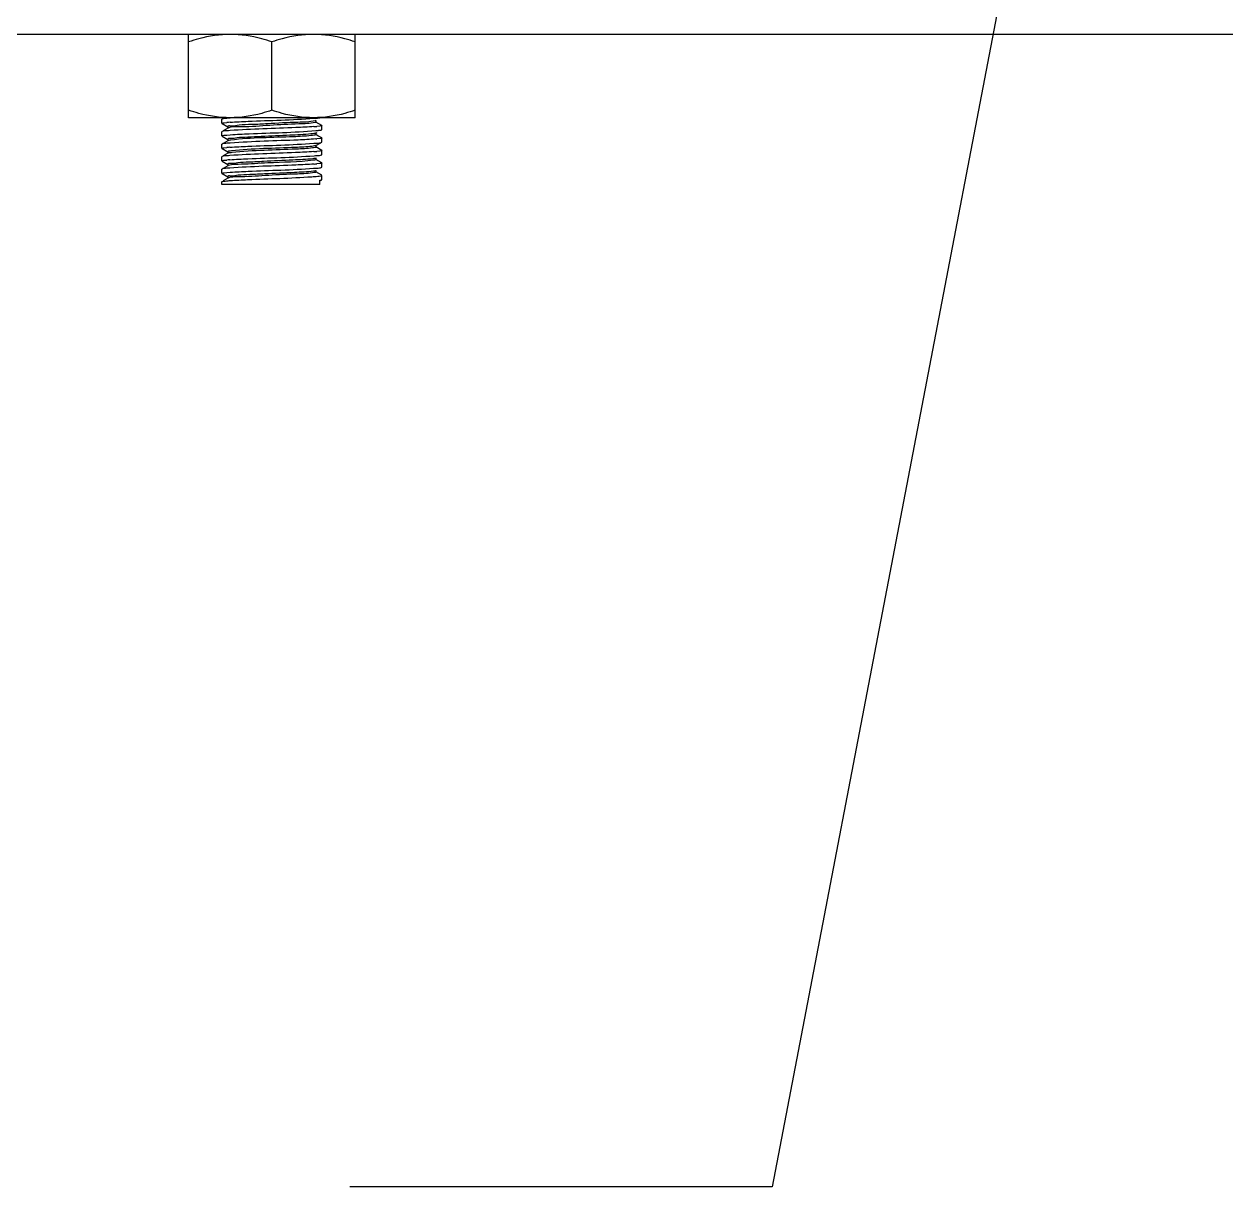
# Model space of a CAD drawing. Extents: x 1680110 to 2699828, y 269661 to 891349.
# Drawn here: x 2392191 to 2392848, y 722021 to 722657 of the extents above; entities that cross this region are included whole.
import ezdxf

# ---------------------------------------------------------------- set-up
doc = ezdxf.new("R2010")
doc.units = 0
doc.header["$LTSCALE"] = 1000
doc.header["$MEASUREMENT"] = 0
doc.layers.add('02___PRT_ALL_AXES', color=7, linetype='Continuous')

msp = doc.modelspace()

# ---------------------------------------------------------------- linework, layer by layer
at = {"color": 7, "linetype": 'Continuous'}
for p, q in [((2394739.34, 722650.88), (2392007.36, 722650.88)), ((2392298.83, 722604.6), (2392298.77, 722604.52)), ((2392298.77, 722602.24), (2392298.77, 722604.52)), ((2392300.14, 722605.35), (2392299.41, 722604.93)), ((2392299.9, 722602.56), (2392301.45, 722602.73)), ((2392303.29, 722605.15), (2392303.08, 722605.14)), ((2392350.18, 722603.75), (2392349.74, 722603.61)), ((2392353.34, 722601.18), (2392350.18, 722603.01)), ((2392350.25, 722602.93), (2392350.25, 722603.84)), ((2392298.83, 722597.77), (2392298.77, 722597.69)), ((2392298.77, 722595.41), (2392298.77, 722597.69)), ((2392298.83, 722602.17), (2392302, 722600.34)), ((2392302, 722599.6), (2392299.41, 722598.1)), ((2392299.94, 722595.73), (2392301.44, 722595.9)), ((2392301.44, 722595.9), (2392303.34, 722596.05)), ((2392301.92, 722600.42), (2392301.92, 722599.51)), ((2392302.08, 722599.63), (2392302, 722599.6)), ((2392350.18, 722596.92), (2392349.96, 722596.84)), ((2392350.12, 722598.29), (2392350.26, 722598.3)), ((2392350.18, 722596.92), (2392350.83, 722597.3)), ((2392351.29, 722595.54), (2392350.18, 722596.18)), ((2392350.25, 722596.1), (2392350.25, 722597.01)), ((2392352.31, 722600.8), (2392350.72, 722600.62)), ((2392353.34, 722598.75), (2392353.41, 722598.83)), ((2392353.41, 722598.83), (2392353.41, 722601.11)), ((2392298.83, 722590.94), (2392298.77, 722590.86)), ((2392298.77, 722588.58), (2392298.77, 722590.86)), ((2392298.83, 722595.34), (2392302, 722593.51)), ((2392302, 722592.77), (2392299.41, 722591.27)), ((2392301.92, 722593.59), (2392301.92, 722592.68)), ((2392350.18, 722590.09), (2392352.88, 722591.65)), ((2392353.34, 722587.52), (2392350.18, 722589.35)), ((2392350.25, 722589.27), (2392350.25, 722590.18)), ((2392352.61, 722594.01), (2392350.59, 722593.78)), ((2392353.34, 722594.35), (2392351.29, 722595.54)), ((2392353.34, 722591.92), (2392353.41, 722592)), ((2392353.41, 722592), (2392353.41, 722594.28)), ((2392298.83, 722584.11), (2392298.77, 722584.03)), ((2392298.77, 722581.75), (2392298.77, 722584.03)), ((2392298.83, 722588.51), (2392302, 722586.68)), ((2392302, 722585.94), (2392299.41, 722584.44)), ((2392299.85, 722588.89), (2392301.45, 722589.07)), ((2392301.92, 722586.76), (2392301.92, 722585.85)), ((2392302.08, 722585.98), (2392302, 722585.94)), ((2392350.25, 722582.44), (2392350.25, 722583.35)), ((2392352.3, 722587.14), (2392350.74, 722586.96)), ((2392353.34, 722585.09), (2392353.41, 722585.17)), ((2392353.41, 722585.17), (2392353.41, 722587.45)), ((2392298.83, 722577.28), (2392298.77, 722577.2)), ((2392298.77, 722574.92), (2392298.77, 722577.2)), ((2392298.83, 722581.68), (2392302, 722579.85)), ((2392302, 722579.11), (2392299.41, 722577.61)), ((2392299.87, 722582.06), (2392301.46, 722582.24)), ((2392301.92, 722579.93), (2392301.92, 722579.02)), ((2392302.15, 722579.17), (2392302, 722579.11)), ((2392353.34, 722580.69), (2392350.18, 722582.52)), ((2392350.25, 722575.61), (2392350.25, 722576.52)), ((2392352.32, 722580.31), (2392350.72, 722580.13)), ((2392353.34, 722578.26), (2392353.41, 722578.34)), ((2392353.41, 722578.34), (2392353.41, 722580.62)), ((2392298.77, 722570.37), (2392298.83, 722570.45)), ((2392298.83, 722574.85), (2392302, 722573.02)), ((2392302, 722572.28), (2392299.41, 722570.78)), ((2392299.91, 722575.24), (2392301.44, 722575.41)), ((2392301.44, 722575.41), (2392303.29, 722575.56)), ((2392301.92, 722573.1), (2392301.92, 722572.19)), ((2392302.08, 722572.31), (2392302, 722572.28)), ((2392353.34, 722573.86), (2392350.18, 722575.69)), ((2392352.03, 722573.44), (2392353.13, 722573.63)), ((2392352.3, 722568.92), (2392352.3, 722571.2)), ((2392352.3, 722570.83), (2392352.88, 722571.16)), ((2392353.34, 722571.43), (2392353.41, 722571.51)), ((2392353.41, 722571.51), (2392353.41, 722573.79)), ((2392352.3, 722568.92), (2392298.77, 722568.92))]:
    msp.add_line(p, q, dxfattribs=at)
at = {"color": 4}
msp.add_lwpolyline([(2392741.7, 722761.79), (2392599.7, 722020.75)], dxfattribs=at)
at = {"color": 4, "extrusion": (0, 1, 0), "elevation": 722020.75}
msp.add_lwpolyline([(-2392599.7, 0), (-2392368.71, 0)], dxfattribs=at)
at = {"color": 7, "linetype": 'Continuous'}
for centre, radius, start, end in [((2392309.88, 722509.8), 93.31, 94.09928, 95.18504), ((2392318.39, 722392.72), 212.97, 93.25017, 94.06697), ((2392342.47, 722691.49), 91.24, 274.15928, 275.18776), ((2392343.15, 722677.06), 83.62, 274.69898, 274.87382), ((2392344.07, 722666.36), 72.87, 274.87217, 275.13236), ((2392309.7, 722498.31), 91.14, 94.15776, 95.19246), ((2392342.29, 722679.97), 93.39, 274.08965, 275.19148), ((2392309.67, 722491.78), 90.83, 94.17223, 95.18796), ((2392302.71, 722577.48), 1.78, 106.88494, 108.32211), ((2392342.54, 722670.16), 90.4, 274.18514, 275.18852), ((2392302.48, 722571.32), 1.07, 110.05933, 111.93289), ((2392352.63, 722575.43), 1.87, 285.59164, 287.72082)]:
    msp.add_arc(centre, radius, start, end, dxfattribs=at)
for points, knots in [([(2392298.77, 722602.24), (2392298.77, 722602.35), (2392299.33, 722602.44), (2392299.62, 722602.52), (2392299.9, 722602.56)], [0, 0, 0, 0, 0.274036, 1, 1, 1, 1]), ([(2392303.08, 722605.14), (2392302.52, 722605.1), (2392301.13, 722604.92), (2392299.59, 722605.03), (2392298.83, 722604.6)], [0, 0, 0, 0, 0.388363, 1, 1, 1, 1]), ([(2392349.74, 722603.61), (2392346.66, 722602.94), (2392337.87, 722602.84), (2392326.27, 722602.17), (2392315.77, 722601.57), (2392308.54, 722601.51), (2392305.19, 722600.57), (2392301.93, 722600.97), (2392301.92, 722600.42)], [0, 0, 0, 0, 0.196943, 0.546341, 0.722833, 0.868982, 0.965456, 1, 1, 1, 1]), ([(2392349.74, 722602.7), (2392346.84, 722602.07), (2392338.5, 722601.93), (2392325.09, 722601.29), (2392312.33, 722600.13), (2392304.41, 722600.56), (2392302.08, 722599.63)], [0, 0, 0, 0, 0.186262, 0.51993, 0.842254, 1, 1, 1, 1]), ([(2392303.21, 722602.87), (2392306.52, 722603.11), (2392321.81, 722603.86), (2392337.12, 722604.16), (2392349.09, 722605.04)], [0, 0, 0, 0, 0.216291, 1, 1, 1, 1]), ([(2392349.09, 722605.04), (2392349.71, 722605.08), (2392350.78, 722605.17), (2392351.85, 722605.28), (2392352.3, 722605.35)], [0, 0, 0, 0, 0.577173, 1, 1, 1, 1]), ([(2392350.25, 722602.93), (2392350.25, 722602.87), (2392350.03, 722602.77), (2392349.87, 722602.73), (2392349.74, 722602.7)], [0, 0, 0, 0, 0.298795, 1, 1, 1, 1]), ([(2392303.21, 722598.32), (2392302.64, 722598.28), (2392301.21, 722598.09), (2392299.61, 722598.21), (2392298.83, 722597.77)], [0, 0, 0, 0, 0.388728, 1, 1, 1, 1]), ([(2392347.47, 722596.48), (2392343.65, 722596.11), (2392334.6, 722595.68), (2392322.98, 722595.22), (2392313.56, 722594.64), (2392307.42, 722594.55), (2392304.62, 722593.79), (2392301.92, 722594.05), (2392301.92, 722593.59)], [0, 0, 0, 0, 0.252105, 0.596089, 0.756786, 0.886106, 0.970035, 1, 1, 1, 1]), ([(2392349.09, 722600.49), (2392345.81, 722600.24), (2392330.52, 722599.5), (2392315.2, 722599.19), (2392303.21, 722598.32)], [0, 0, 0, 0, 0.214651, 1, 1, 1, 1]), ([(2392303.34, 722596.05), (2392306.8, 722596.3), (2392322.4, 722597.06), (2392338.02, 722597.28), (2392350.12, 722598.29)], [0, 0, 0, 0, 0.222299, 1, 1, 1, 1]), ([(2392349.96, 722596.84), (2392349.65, 722596.75), (2392348.82, 722596.62), (2392347.98, 722596.53), (2392347.47, 722596.48)], [0, 0, 0, 0, 0.380422, 1, 1, 1, 1]), ([(2392349.96, 722595.93), (2392349.65, 722595.84), (2392348.82, 722595.71), (2392347.98, 722595.62), (2392347.47, 722595.57)], [0, 0, 0, 0, 0.380422, 1, 1, 1, 1]), ([(2392350.25, 722596.1), (2392350.25, 722596.06), (2392350.14, 722595.98), (2392350.03, 722595.95), (2392349.96, 722595.93)], [0, 0, 0, 0, 0.321196, 1, 1, 1, 1]), ([(2392350.26, 722598.3), (2392350.96, 722598.36), (2392351.97, 722598.5), (2392353.05, 722598.59), (2392353.34, 722598.75)], [0, 0, 0, 0, 0.679102, 1, 1, 1, 1]), ([(2392353.41, 722601.11), (2392353.41, 722601), (2392352.87, 722600.91), (2392352.58, 722600.83), (2392352.31, 722600.8)], [0, 0, 0, 0, 0.274586, 1, 1, 1, 1]), ([(2392298.77, 722595.41), (2392298.77, 722595.53), (2392299.35, 722595.61), (2392299.64, 722595.69), (2392299.94, 722595.73)], [0, 0, 0, 0, 0.273538, 1, 1, 1, 1]), ([(2392303.34, 722591.5), (2392302.75, 722591.46), (2392301.27, 722591.27), (2392299.64, 722591.4), (2392298.83, 722590.94)], [0, 0, 0, 0, 0.389105, 1, 1, 1, 1]), ([(2392303.55, 722593.08), (2392303.2, 722593.04), (2392302.69, 722592.96), (2392302.16, 722592.86), (2392302, 722592.77)], [0, 0, 0, 0, 0.652936, 1, 1, 1, 1]), ([(2392303.09, 722589.2), (2392306.37, 722589.44), (2392321.65, 722590.19), (2392336.96, 722590.5), (2392348.95, 722591.37)], [0, 0, 0, 0, 0.214604, 1, 1, 1, 1]), ([(2392350, 722593.73), (2392346.82, 722593.47), (2392331.27, 722592.7), (2392315.69, 722592.39), (2392303.34, 722591.5)], [0, 0, 0, 0, 0.20483, 1, 1, 1, 1]), ([(2392347.47, 722595.57), (2392344.3, 722595.26), (2392329.66, 722594.43), (2392314.95, 722594.51), (2392303.55, 722593.08)], [0, 0, 0, 0, 0.216524, 1, 1, 1, 1]), ([(2392348, 722589.7), (2392344.99, 722589.38), (2392330.29, 722588.57), (2392315.54, 722588.52), (2392303.92, 722587.21)], [0, 0, 0, 0, 0.20545, 1, 1, 1, 1]), ([(2392350.18, 722590.09), (2392349.97, 722589.97), (2392349.21, 722589.87), (2392348.49, 722589.76), (2392348, 722589.7)], [0, 0, 0, 0, 0.335332, 1, 1, 1, 1]), ([(2392350.25, 722589.27), (2392350.26, 722589.08), (2392349.22, 722589.02), (2392348.74, 722588.88), (2392348.23, 722588.82)], [0, 0, 0, 0, 0.267595, 1, 1, 1, 1]), ([(2392348.95, 722591.37), (2392349.52, 722591.41), (2392350.96, 722591.59), (2392352.56, 722591.47), (2392353.34, 722591.92)], [0, 0, 0, 0, 0.388818, 1, 1, 1, 1]), ([(2392353.41, 722594.28), (2392353.41, 722594.2), (2392353.03, 722594.1), (2392352.81, 722594.04), (2392352.61, 722594.01)], [0, 0, 0, 0, 0.281228, 1, 1, 1, 1]), ([(2392298.77, 722588.58), (2392298.77, 722588.69), (2392299.3, 722588.78), (2392299.58, 722588.85), (2392299.85, 722588.89)], [0, 0, 0, 0, 0.274953, 1, 1, 1, 1]), ([(2392303.09, 722584.65), (2392302.54, 722584.61), (2392301.14, 722584.43), (2392299.59, 722584.54), (2392298.83, 722584.11)], [0, 0, 0, 0, 0.388418, 1, 1, 1, 1]), ([(2392303.92, 722587.21), (2392303.42, 722587.15), (2392302.94, 722587.01), (2392301.92, 722586.95), (2392301.92, 722586.76)], [0, 0, 0, 0, 0.732245, 1, 1, 1, 1]), ([(2392348.48, 722582.93), (2392344.87, 722582.5), (2392335.87, 722582.1), (2392324.17, 722581.61), (2392314.34, 722581.02), (2392307.82, 722580.94), (2392304.82, 722580.11), (2392301.92, 722580.42), (2392301.93, 722579.93)], [0, 0, 0, 0, 0.233724, 0.579713, 0.745658, 0.880515, 0.968547, 1, 1, 1, 1]), ([(2392304.24, 722586.33), (2392303.77, 722586.28), (2392303.06, 722586.19), (2392302.33, 722586.07), (2392302.08, 722585.98)], [0, 0, 0, 0, 0.639178, 1, 1, 1, 1]), ([(2392303.06, 722582.37), (2392306.36, 722582.62), (2392321.72, 722583.36), (2392337.11, 722583.66), (2392349.14, 722584.55)], [0, 0, 0, 0, 0.2151, 1, 1, 1, 1]), ([(2392348.95, 722586.82), (2392345.64, 722586.58), (2392330.36, 722585.83), (2392315.05, 722585.53), (2392303.09, 722584.65)], [0, 0, 0, 0, 0.216482, 1, 1, 1, 1]), ([(2392348.23, 722588.82), (2392345.32, 722588.49), (2392330.64, 722587.68), (2392315.93, 722587.56), (2392304.24, 722586.33)], [0, 0, 0, 0, 0.199478, 1, 1, 1, 1]), ([(2392350.18, 722583.26), (2392350.01, 722583.16), (2392349.42, 722583.06), (2392348.86, 722582.97), (2392348.48, 722582.93)], [0, 0, 0, 0, 0.343718, 1, 1, 1, 1]), ([(2392349.14, 722584.55), (2392349.69, 722584.59), (2392351.07, 722584.77), (2392352.59, 722584.66), (2392353.34, 722585.09)], [0, 0, 0, 0, 0.388224, 1, 1, 1, 1]), ([(2392353.41, 722587.45), (2392353.41, 722587.34), (2392352.87, 722587.25), (2392352.58, 722587.17), (2392352.3, 722587.14)], [0, 0, 0, 0, 0.274474, 1, 1, 1, 1]), ([(2392298.77, 722581.75), (2392298.77, 722581.86), (2392299.31, 722581.95), (2392299.59, 722582.02), (2392299.87, 722582.06)], [0, 0, 0, 0, 0.274678, 1, 1, 1, 1]), ([(2392303.06, 722577.82), (2392302.51, 722577.78), (2392301.13, 722577.6), (2392299.59, 722577.71), (2392298.83, 722577.28)], [0, 0, 0, 0, 0.388303, 1, 1, 1, 1]), ([(2392348.91, 722576.15), (2392345.42, 722575.68), (2392336.46, 722575.32), (2392324.76, 722574.8), (2392314.73, 722574.21), (2392308.02, 722574.13), (2392304.92, 722573.27), (2392301.93, 722573.61), (2392301.93, 722573.1)], [0, 0, 0, 0, 0.223972, 0.570942, 0.739677, 0.8775, 0.967741, 1, 1, 1, 1]), ([(2392348.88, 722582.07), (2392340.57, 722580.95), (2392327.32, 722581.09), (2392311.88, 722579.79), (2392304.52, 722579.89), (2392302.19, 722579.18)], [0, 0, 0, 0, 0.537181, 0.84377, 1, 1, 1, 1]), ([(2392349.14, 722580), (2392345.85, 722579.76), (2392330.49, 722579.01), (2392315.11, 722578.71), (2392303.06, 722577.82)], [0, 0, 0, 0, 0.214752, 1, 1, 1, 1]), ([(2392303.29, 722575.56), (2392306.57, 722575.79), (2392321.77, 722576.53), (2392337, 722576.85), (2392348.9, 722577.71)], [0, 0, 0, 0, 0.216196, 1, 1, 1, 1]), ([(2392350.25, 722582.44), (2392350.26, 722582.31), (2392349.57, 722582.21), (2392349.22, 722582.11), (2392348.88, 722582.07)], [0, 0, 0, 0, 0.273256, 1, 1, 1, 1]), ([(2392348.9, 722577.71), (2392349.48, 722577.75), (2392350.94, 722577.93), (2392352.55, 722577.81), (2392353.34, 722578.26)], [0, 0, 0, 0, 0.388916, 1, 1, 1, 1]), ([(2392350.18, 722576.43), (2392350.05, 722576.36), (2392349.61, 722576.26), (2392349.19, 722576.19), (2392348.91, 722576.15)], [0, 0, 0, 0, 0.354154, 1, 1, 1, 1]), ([(2392353.41, 722580.62), (2392353.41, 722580.51), (2392352.88, 722580.42), (2392352.59, 722580.35), (2392352.32, 722580.31)], [0, 0, 0, 0, 0.274816, 1, 1, 1, 1]), ([(2392298.77, 722574.92), (2392298.77, 722575.03), (2392299.33, 722575.12), (2392299.62, 722575.2), (2392299.91, 722575.24)], [0, 0, 0, 0, 0.273914, 1, 1, 1, 1]), ([(2392298.84, 722570.45), (2392298.93, 722570.5), (2392299.23, 722570.57), (2392299.53, 722570.63), (2392299.72, 722570.66)], [0, 0, 0, 0, 0.363093, 1, 1, 1, 1]), ([(2392299.72, 722570.66), (2392300.21, 722570.73), (2392301.41, 722570.86), (2392302.6, 722570.96), (2392303.3, 722571.01)], [0, 0, 0, 0, 0.412479, 1, 1, 1, 1]), ([(2392349.4, 722575.32), (2392346.32, 722574.79), (2392337.94, 722574.51), (2392324.58, 722573.95), (2392312.08, 722572.87), (2392304.42, 722573.17), (2392302.11, 722572.33)], [0, 0, 0, 0, 0.19778, 0.529335, 0.844305, 1, 1, 1, 1]), ([(2392303.3, 722571.01), (2392306.47, 722571.23), (2392321.38, 722571.96), (2392336.3, 722572.31), (2392348.01, 722573.09)], [0, 0, 0, 0, 0.213077, 1, 1, 1, 1]), ([(2392348.01, 722573.09), (2392348.79, 722573.14), (2392350.12, 722573.24), (2392351.46, 722573.37), (2392352.03, 722573.44)], [0, 0, 0, 0, 0.576268, 1, 1, 1, 1]), ([(2392350.25, 722575.61), (2392350.25, 722575.52), (2392349.85, 722575.41), (2392349.62, 722575.35), (2392349.4, 722575.32)], [0, 0, 0, 0, 0.283485, 1, 1, 1, 1]), ([(2392352.3, 722571.2), (2392352.53, 722571.23), (2392352.88, 722571.29), (2392353.23, 722571.37), (2392353.34, 722571.43)], [0, 0, 0, 0, 0.642327, 1, 1, 1, 1]), ([(2392353.2, 722573.65), (2392353.25, 722573.67), (2392353.33, 722573.69), (2392353.41, 722573.76), (2392353.41, 722573.79)], [0, 0, 0, 0, 0.667509, 1, 1, 1, 1])]:
    msp.add_open_spline(points, degree=3, knots=knots, dxfattribs=at)
at = {"layer": '02___PRT_ALL_AXES', "color": 7, "linetype": 'Continuous'}
for p, q in [((2392280.56, 722605.35), (2392280.56, 722650.88)), ((2392371.62, 722605.35), (2392371.62, 722650.88)), ((2392326.09, 722609.41), (2392326.09, 722646.81)), ((2392371.62, 722605.35), (2392280.56, 722605.35)), ((2392298.77, 722602.24), (2392298.77, 722604.52)), ((2392298.77, 722595.41), (2392298.77, 722597.69)), ((2392353.41, 722598.83), (2392353.41, 722601.11)), ((2392298.77, 722588.58), (2392298.77, 722590.86)), ((2392353.41, 722592), (2392353.41, 722594.28)), ((2392298.77, 722581.75), (2392298.77, 722584.03)), ((2392353.41, 722585.17), (2392353.41, 722587.45)), ((2392298.77, 722574.92), (2392298.77, 722577.2)), ((2392353.41, 722578.34), (2392353.41, 722580.62)), ((2392298.77, 722568.92), (2392298.77, 722570.37)), ((2392353.41, 722571.51), (2392353.41, 722573.79))]:
    msp.add_line(p, q, dxfattribs=at)
for points, knots in [([(2392303.32, 722650.88), (2392297.54, 722650.88), (2392289.79, 722649.68), (2392282.4, 722647.43), (2392280.56, 722646.81)], [0, 0, 0, 0, 0.7481, 1, 1, 1, 1]), ([(2392326.09, 722646.81), (2392324.24, 722647.43), (2392316.86, 722649.68), (2392309.1, 722650.88), (2392303.32, 722650.88)], [0, 0, 0, 0, 0.2519, 1, 1, 1, 1]), ([(2392348.86, 722650.88), (2392343.08, 722650.88), (2392335.32, 722649.68), (2392327.94, 722647.43), (2392326.09, 722646.81)], [0, 0, 0, 0, 0.7481, 1, 1, 1, 1]), ([(2392371.62, 722646.81), (2392369.78, 722647.43), (2392362.39, 722649.68), (2392354.64, 722650.88), (2392348.86, 722650.88)], [0, 0, 0, 0, 0.2519, 1, 1, 1, 1]), ([(2392303.32, 722605.35), (2392297.54, 722605.35), (2392289.79, 722606.55), (2392282.4, 722608.8), (2392280.56, 722609.41)], [0, 0, 0, 0, 0.7481, 1, 1, 1, 1]), ([(2392326.09, 722609.41), (2392324.24, 722608.8), (2392316.86, 722606.55), (2392309.1, 722605.35), (2392303.32, 722605.35)], [0, 0, 0, 0, 0.2519, 1, 1, 1, 1]), ([(2392348.86, 722605.35), (2392343.08, 722605.35), (2392335.32, 722606.55), (2392327.94, 722608.8), (2392326.09, 722609.41)], [0, 0, 0, 0, 0.7481, 1, 1, 1, 1]), ([(2392371.62, 722609.41), (2392369.78, 722608.8), (2392362.39, 722606.55), (2392354.64, 722605.35), (2392348.86, 722605.35)], [0, 0, 0, 0, 0.2519, 1, 1, 1, 1])]:
    msp.add_open_spline(points, degree=3, knots=knots, dxfattribs=at)

doc.saveas('drawing.dxf')
